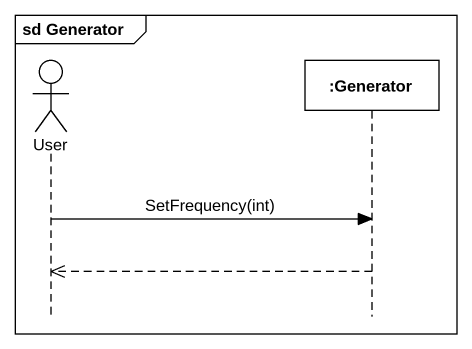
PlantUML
@startuml
mainframe sd Generator
hide footbox
actor User
participant ":Generator" as Generator

User -> Generator : SetFrequency(int)
Generator -->> User
@enduml
